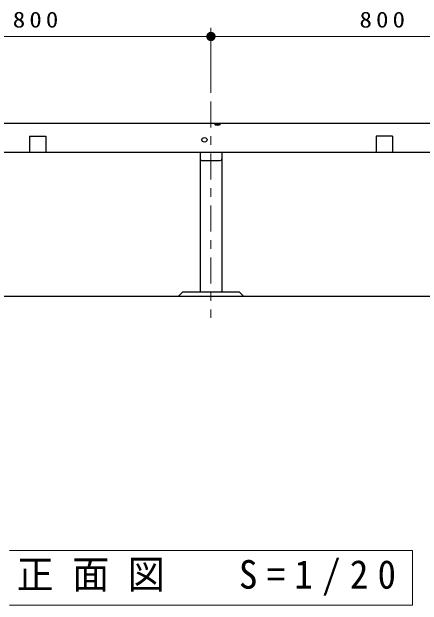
# Model space of a CAD drawing. Units: millimetres on the paper, scale 1:20. Extents: x -365 to 12, y -38 to 257.
# Drawn here: x -275.9 to -228.6, y 70.4 to 138.9 of the extents above; entities that cross this region are included whole.
import ezdxf

# ---------------------------------------------------------------- set-up
doc = ezdxf.new("R2010")
doc.units = ezdxf.units.MM
doc.linetypes.add('USER1', pattern=[4.5, 2.5, -2])
doc.linetypes.add('USER2', pattern=[6, 3, -1, 1, -1])
doc.layers.add('LY_1', color=7, linetype='Continuous', lineweight=25)
doc.styles.add('ＭＳ ゴシック', font='')
doc.styles.get('ＭＳ ゴシック').set_extended_font_data('MS Gothic')

# ---------------------------------------------------------------- blocks, each defined once
blk = doc.blocks.new('filled_dot')
at = {"color": 0, "linetype": 'Continuous', "lineweight": -2, "const_width": 1.25}
blk.add_lwpolyline([(-0.625, 0, 1), (0.625, 0, 1)], format="xyb", close=True, dxfattribs=at)

msp = doc.modelspace()

# ---------------------------------------------------------------- linework, layer by layer
at = {"layer": 'LY_1', "lineweight": 13}
for p, q in [((-252.979, 129.572), (-252.979, 137.072)), ((-292.979, 136.072), (-252.979, 136.072)), ((-252.979, 136.072), (-212.979, 136.072)), ((-229.729, 76.736), (-276.229, 76.736)), ((-229.729, 70.436), (-229.729, 76.736)), ((-276.229, 70.436), (-229.729, 70.436))]:
    msp.add_line(p, q, dxfattribs=at)
at = {"layer": 'LY_1', "linetype": 'USER2', "lineweight": 13}
msp.add_line((-252.979, 128.572), (-252.979, 103.586), dxfattribs=at)
at = {"layer": 'LY_1'}
for p, q in [((-297.729, 126.072), (-208.229, 126.072)), ((-297.729, 122.735), (-208.229, 122.735)), ((-254.229, 122.735), (-254.229, 106.686)), ((-251.729, 122.735), (-251.729, 106.686)), ((-254.054, 121.763), (-251.904, 121.763)), ((-256.728, 106.086), (-256.228, 106.586)), ((-256.229, 106.586), (-249.729, 106.586)), ((-249.728, 106.586), (-249.228, 106.086)), ((-289.229, 106.086), (-207.978, 106.086))]:
    msp.add_line(p, q, dxfattribs=at)
at = {"layer": 'LY_1', "linetype": 'USER1'}
for p, q in [((-273.929, 124.572), (-273.929, 122.735)), ((-273.929, 124.572), (-272.029, 124.572)), ((-272.029, 124.572), (-272.029, 122.735)), ((-233.929, 124.572), (-233.929, 122.735)), ((-232.029, 124.572), (-233.929, 124.572)), ((-232.029, 124.572), (-232.029, 122.735))]:
    msp.add_line(p, q, dxfattribs=at)
at = {"layer": 'LY_1'}
for centre, radius, start, end in [((-254.054, 121.938), 0.175, 179.99998, 270.00002), ((-251.904, 121.938), 0.175, 270.00002, 0), ((-254.129, 106.686), 0.1, 179.99998, 270.00002), ((-251.829, 106.686), 0.1, 270.00002, 0)]:
    msp.add_arc(centre, radius, start, end, dxfattribs=at)
for centre, ratio in [((-252.229, 125.893), 0.317319), ((-253.729, 124.142), 0.894976)]:
    msp.add_ellipse(centre, major_axis=(0.3, 0), ratio=ratio, dxfattribs=at)

# ---------------------------------------------------------------- block references
at = {"layer": 'LY_1', "lineweight": 13, "xscale": 0.431, "yscale": 0.431, "rotation": 180}
msp.add_blockref('filled_dot', (-252.979, 136.072), dxfattribs=at)

# ---------------------------------------------------------------- texts
at = {"layer": 'LY_1', "style": 'ＭＳ ゴシック'}
for s, insert, char_height, attachment_point in [('\\T1.33;\\W1.15;800', (-272.979, 137.072), 1.833, 8), ('\\T1.33;\\W1.15;800', (-232.979, 137.072), 1.833, 8), ('\\T1.5;\\W0.95;正面図\u3000S=1/20', (-252.979, 73.586), 3.299, 5)]:
    msp.add_mtext(s, dxfattribs=dict(at, insert=insert, char_height=char_height, attachment_point=attachment_point))

doc.saveas('drawing.dxf')
